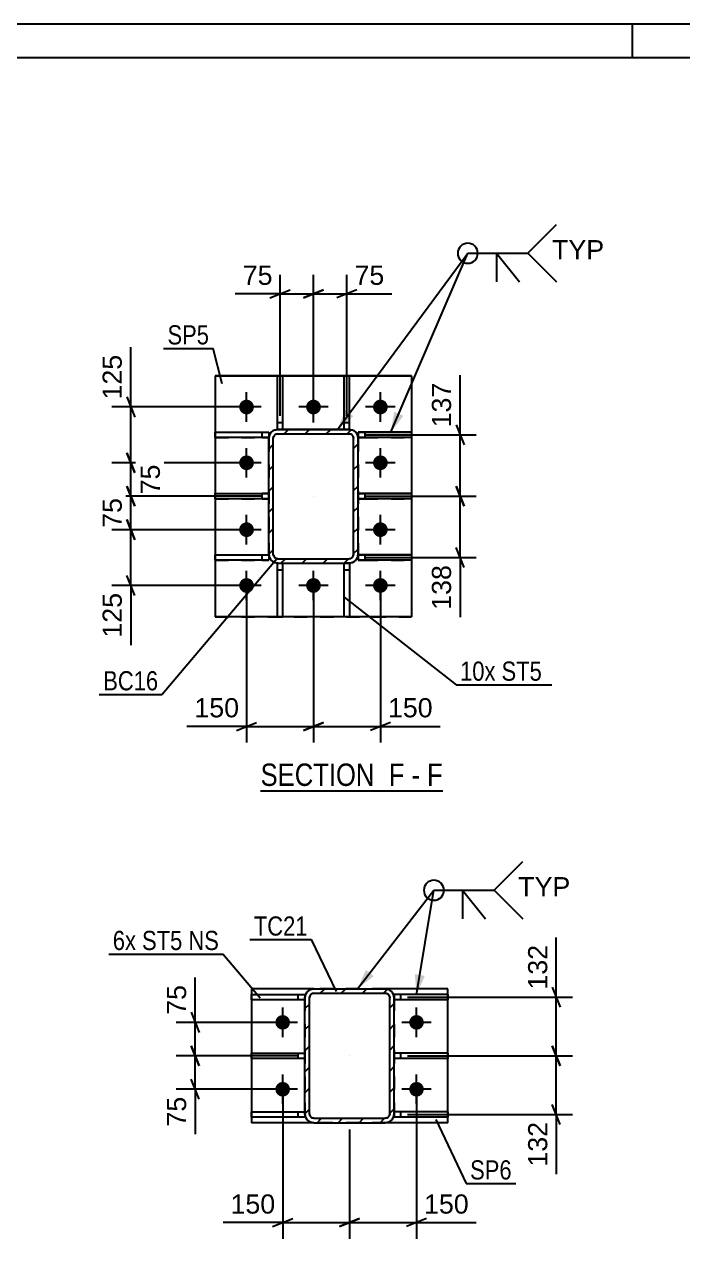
# Model space of a CAD drawing. Header units: millimetres. Extents: x -365 to 476, y -61 to 533.
# Drawn here: x 174.8 to 273.2, y 351.5 to 533 of the extents above; entities that cross this region are included whole.
import ezdxf

# ---------------------------------------------------------------- set-up
doc = ezdxf.new("R2010")
doc.units = ezdxf.units.MM
doc.linetypes.add('DXK_LINE_DOT2', pattern=[3.9198, 1.9599, -1.9599])
doc.linetypes.add('DXK_LINE_DOT3', pattern=[5.9187, 2.979, -0.9799, 0.9799, -0.9799])
doc.styles.add('Arial', font='arial.ttf', dxfattribs={"height": 0.2})
doc.styles.add('Arial Narrow', font='ARIALN.TTF', dxfattribs={"height": 0.2})

# ---------------------------------------------------------------- blocks, each defined once
blk = doc.blocks.new('Unknown-284858020-7668')
at = {"color": 5, "linetype": 'Continuous'}
for p, q in [((475.72, 533.03), (-365.28, 533.03)), ((265.72, 528.03), (265.72, 533.03)), ((470.72, 528.03), (-360.28, 528.03))]:
    blk.add_line(p, q, dxfattribs=at)
blk = doc.blocks.new('Unknown-284858020-17 - 19524')
at = {"color": 6, "linetype": 'Continuous'}
blk.add_line((210.16, 418.45), (237.37, 418.45), dxfattribs=at)
at = {"color": 0, "linetype": 'Continuous'}
for points in [[(228.26, 419.2), (228.26, 422.7), (210.16, 422.7), (210.16, 419.2)], [(231.66, 419.2), (231.66, 422.7), (229.31, 422.7), (229.31, 419.2)], [(233.98, 419.2), (233.98, 422.7), (232.71, 422.7), (232.71, 419.2)], [(237.37, 419.2), (237.37, 422.7), (235.03, 422.7), (235.03, 419.2)]]:
    blk.add_wipeout(points, dxfattribs=at)
at = {"color": 7, "linetype": 'Continuous', "style": 'Arial Narrow'}
for s, p in [('SECTION ', (210.16, 419.2)), ('F', (229.31, 419.2)), ('F', (235.03, 419.2)), ('-', (232.71, 419.2))]:
    blk.add_text(s, height=3.34, dxfattribs=at).set_placement(p)
blk = doc.blocks.new('Part-284858020-19941 - 19899')
at = {"color": 2, "linetype": 'Continuous'}
for p, q in [((208.79, 387.23), (208.79, 388.03)), ((208.79, 388.03), (216.79, 388.03)), ((216.79, 387.23), (208.79, 387.23)), ((216.79, 388.03), (216.79, 387.53))]:
    blk.add_line(p, q, dxfattribs=at)
at = {"color": 7, "linetype": 'DXK_LINE_DOT2'}
for p, q in [((215.79, 387.23), (215.79, 388.03)), ((216.79, 387.53), (216.79, 387.23))]:
    blk.add_line(p, q, dxfattribs=at)
blk = doc.blocks.new('Part-284858020-19944 - 19899')
at = {"color": 2, "linetype": 'Continuous'}
for p, q in [((238.12, 388.03), (230.12, 388.03)), ((230.12, 388.03), (230.12, 387.53)), ((238.12, 387.23), (230.12, 387.23)), ((238.12, 388.03), (238.12, 387.23))]:
    blk.add_line(p, q, dxfattribs=at)
at = {"color": 7, "linetype": 'DXK_LINE_DOT2'}
for p, q in [((230.12, 387.53), (230.12, 387.23)), ((231.12, 387.23), (231.12, 388.03))]:
    blk.add_line(p, q, dxfattribs=at)
blk = doc.blocks.new('Part-284858020-19936 - 19899')
at = {"linetype": 'Continuous'}
h = blk.add_hatch(dxfattribs=at)
h.set_pattern_fill('', scale=0.7, style=0, pattern_type=0)
h.set_pattern_definition([(45, (216.7896, 370.1967), (-1.57154, 1.57154), [])])
h.paths.add_polyline_path([(216.79, 387.53), (216.79, 370.2), (216.89, 369.69), (217.18, 369.25), (217.61, 368.96), (218.12, 368.86), (228.79, 368.86), (229.3, 368.96), (229.73, 369.25), (230.02, 369.69), (230.12, 370.2), (230.12, 387.53), (230.02, 388.04), (229.73, 388.47), (229.3, 388.76), (228.79, 388.86), (218.12, 388.86), (217.61, 388.76), (217.18, 388.47), (216.89, 388.04)])
h.paths.add_polyline_path([(217.65, 388), (217.87, 388.15), (218.12, 388.2), (228.79, 388.2), (229.04, 388.15), (229.26, 388), (229.41, 387.79), (229.46, 387.53), (229.46, 370.2), (229.41, 369.94), (229.26, 369.73), (229.04, 369.58), (228.79, 369.53), (218.12, 369.53), (217.87, 369.58), (217.65, 369.73), (217.51, 369.94), (217.46, 370.2), (217.46, 387.53), (217.51, 387.79)])
at = {"color": 7, "linetype": 'DXK_LINE_DOT2'}
for p, q in [((217.61, 388.76), (218.12, 388.86)), ((218.12, 388.86), (228.79, 388.86)), ((228.79, 388.86), (229.3, 388.76)), ((216.79, 387.53), (216.89, 388.04)), ((216.79, 387.53), (216.79, 370.2)), ((217.51, 387.79), (217.46, 387.53)), ((217.46, 370.2), (217.46, 387.53)), ((218.12, 388.2), (217.87, 388.15)), ((218.12, 388.2), (228.79, 388.2)), ((229.04, 388.15), (228.79, 388.2)), ((229.46, 387.53), (229.41, 387.79)), ((229.46, 370.2), (229.46, 387.53)), ((230.02, 388.04), (230.12, 387.53)), ((230.12, 387.53), (230.12, 370.2)), ((216.89, 369.69), (216.79, 370.2)), ((217.46, 370.2), (217.51, 369.94)), ((218.12, 368.86), (217.61, 368.96)), ((217.87, 369.58), (218.12, 369.53)), ((218.12, 369.53), (228.79, 369.53)), ((218.12, 368.86), (228.79, 368.86)), ((228.79, 369.53), (229.04, 369.58)), ((229.3, 368.96), (228.79, 368.86)), ((229.41, 369.94), (229.46, 370.2)), ((230.12, 370.2), (230.02, 369.69))]:
    blk.add_line(p, q, dxfattribs=at)
at = {"color": 2, "linetype": 'Continuous'}
for p, q in [((218.12, 388.86), (217.61, 388.76)), ((218.12, 388.86), (228.79, 388.86)), ((229.3, 388.76), (228.79, 388.86)), ((216.89, 388.04), (216.79, 387.53)), ((216.79, 370.2), (216.79, 387.53)), ((217.46, 387.53), (217.51, 387.79)), ((217.46, 370.2), (217.46, 387.53)), ((217.87, 388.15), (218.12, 388.2)), ((218.12, 388.2), (228.79, 388.2)), ((228.79, 388.2), (229.04, 388.15)), ((229.41, 387.79), (229.46, 387.53)), ((229.46, 370.2), (229.46, 387.53)), ((230.12, 387.53), (230.02, 388.04)), ((230.12, 370.2), (230.12, 387.53)), ((216.79, 370.2), (216.89, 369.69)), ((217.51, 369.94), (217.46, 370.2)), ((217.61, 368.96), (218.12, 368.86)), ((218.12, 369.53), (217.87, 369.58)), ((218.12, 369.53), (228.79, 369.53)), ((218.12, 368.86), (228.79, 368.86)), ((229.04, 369.58), (228.79, 369.53)), ((228.79, 368.86), (229.3, 368.96)), ((229.46, 370.2), (229.41, 369.94)), ((230.02, 369.69), (230.12, 370.2))]:
    blk.add_line(p, q, dxfattribs=at)
at = {"color": 7, "linetype": 'DXK_LINE_DOT3'}
blk.add_line((223.46, 378.86), (223.46, 378.86), dxfattribs=at)
at = {"color": 7, "linetype": 'DXK_LINE_DOT2'}
for centre, radius, start, end in [((218.12, 387.53), 1.33, 112.5, 157.5), ((228.79, 387.53), 1.33, 22.5, 67.5), ((218.12, 387.53), 0.667, 112.5, 157.5), ((228.79, 387.53), 0.667, 22.5, 67.5), ((218.12, 370.2), 1.33, 202.5, 247.5), ((218.12, 370.2), 0.667, 202.5, 247.5), ((228.79, 370.2), 0.667, 292.5, 337.5), ((228.79, 370.2), 1.33, 292.5, 337.5)]:
    blk.add_arc(centre, radius, start, end, dxfattribs=at)
at = {"color": 2, "linetype": 'Continuous'}
for centre, radius, start, end in [((218.12, 387.53), 1.33, 112.5, 157.5), ((228.79, 387.53), 1.33, 22.5, 67.5), ((218.12, 387.53), 0.667, 112.5, 157.5), ((228.79, 387.53), 0.667, 22.5, 67.5), ((218.12, 370.2), 1.33, 202.5, 247.5), ((218.12, 370.2), 0.667, 202.5, 247.5), ((228.79, 370.2), 0.667, 292.5, 337.5), ((228.79, 370.2), 1.33, 292.5, 337.5)]:
    blk.add_arc(centre, radius, start, end, dxfattribs=at)
blk = doc.blocks.new('Part-284858020-19938 - 19899')
at = {"color": 2, "linetype": 'Continuous'}
for p, q in [((208.79, 388.86), (208.79, 368.86)), ((218.12, 388.86), (208.79, 388.86)), ((238.12, 388.86), (228.79, 388.86)), ((238.12, 368.86), (238.12, 388.86)), ((218.12, 368.86), (208.79, 368.86)), ((238.12, 368.86), (228.79, 368.86))]:
    blk.add_line(p, q, dxfattribs=at)
at = {"color": 7, "linetype": 'DXK_LINE_DOT2'}
for p, q in [((228.79, 388.86), (218.12, 388.86)), ((228.79, 368.86), (218.12, 368.86))]:
    blk.add_line(p, q, dxfattribs=at)
blk = doc.blocks.new('Bolt-284858020-20021 - 19899')
at = {"linetype": 'Continuous'}
for points in [[(212.36, 383.86, -1), (214.56, 383.86, -1)], [(232.36, 383.86, -1), (234.56, 383.86, -1)], [(212.36, 373.86, -1), (214.56, 373.86, -1)], [(232.36, 373.86, -1), (234.56, 373.86, -1)]]:
    blk.add_hatch(color=1, dxfattribs=at).paths.add_polyline_path(points)
at = {"color": 1, "linetype": 'Continuous'}
for p, q in [((213.46, 381.66), (213.46, 386.06)), ((233.46, 381.66), (233.46, 386.06)), ((215.66, 383.86), (211.26, 383.86)), ((235.66, 383.86), (231.26, 383.86)), ((213.46, 371.66), (213.46, 376.06)), ((233.46, 371.66), (233.46, 376.06)), ((215.66, 373.86), (211.26, 373.86)), ((235.66, 373.86), (231.26, 373.86))]:
    blk.add_line(p, q, dxfattribs=at)
blk = doc.blocks.new('Part-284858020-19940 - 19899')
at = {"color": 2, "linetype": 'Continuous'}
for p, q in [((208.79, 378.46), (208.79, 379.26)), ((208.79, 379.26), (216.79, 379.26)), ((216.79, 378.46), (208.79, 378.46))]:
    blk.add_line(p, q, dxfattribs=at)
at = {"color": 7, "linetype": 'DXK_LINE_DOT2'}
for p, q in [((215.79, 378.46), (215.79, 379.26)), ((216.79, 379.26), (216.79, 378.46))]:
    blk.add_line(p, q, dxfattribs=at)
blk = doc.blocks.new('Part-284858020-19942 - 19899')
at = {"color": 2, "linetype": 'Continuous'}
for p, q in [((208.79, 369.7), (208.79, 370.5)), ((208.79, 370.5), (216.79, 370.5)), ((216.79, 369.7), (208.79, 369.7)), ((216.79, 370.2), (216.79, 369.7))]:
    blk.add_line(p, q, dxfattribs=at)
at = {"color": 7, "linetype": 'DXK_LINE_DOT2'}
for p, q in [((215.79, 369.7), (215.79, 370.5)), ((216.79, 370.5), (216.79, 370.2))]:
    blk.add_line(p, q, dxfattribs=at)
blk = doc.blocks.new('Part-284858020-19943 - 19899')
at = {"color": 2, "linetype": 'Continuous'}
for p, q in [((238.12, 379.26), (230.12, 379.26)), ((238.12, 378.46), (230.12, 378.46)), ((238.12, 379.26), (238.12, 378.46))]:
    blk.add_line(p, q, dxfattribs=at)
at = {"color": 7, "linetype": 'DXK_LINE_DOT2'}
for p, q in [((230.12, 379.26), (230.12, 378.46)), ((231.12, 378.46), (231.12, 379.26))]:
    blk.add_line(p, q, dxfattribs=at)
blk = doc.blocks.new('Part-284858020-19945 - 19899')
at = {"color": 2, "linetype": 'Continuous'}
for p, q in [((238.12, 370.5), (230.12, 370.5)), ((238.12, 370.5), (238.12, 369.7)), ((230.12, 370.2), (230.12, 369.7)), ((238.12, 369.7), (230.12, 369.7))]:
    blk.add_line(p, q, dxfattribs=at)
at = {"color": 7, "linetype": 'DXK_LINE_DOT2'}
for p, q in [((230.12, 370.5), (230.12, 370.2)), ((231.12, 369.7), (231.12, 370.5))]:
    blk.add_line(p, q, dxfattribs=at)
blk = doc.blocks.new('Part-284858020-19573 - 19524')
at = {"color": 2, "linetype": 'Continuous'}
for p, q in [((222.66, 472.49), (222.66, 480.49)), ((222.66, 480.49), (223.46, 480.49)), ((223.46, 472.49), (223.46, 480.49)), ((223.46, 472.49), (223.39, 472.49))]:
    blk.add_line(p, q, dxfattribs=at)
at = {"color": 7, "linetype": 'DXK_LINE_DOT2'}
for p, q in [((222.66, 473.49), (223.46, 473.49)), ((223.39, 472.49), (222.66, 472.49)), ((223.46, 472.49), (222.66, 472.49)), ((222.66, 472.49), (222.66, 472.49)), ((223.46, 472.49), (223.46, 472.49))]:
    blk.add_line(p, q, dxfattribs=at)
blk = doc.blocks.new('Part-284858020-19562 - 19524')
at = {"linetype": 'Continuous'}
h = blk.add_hatch(dxfattribs=at)
h.set_pattern_fill('', scale=0.7, style=0, pattern_type=0)
h.set_pattern_definition([(45, (211.3933, 453.8203), (-1.57154, 1.57154), [])])
h.paths.add_polyline_path([(211.39, 471.15), (211.39, 453.82), (211.49, 453.31), (211.78, 452.88), (212.22, 452.59), (212.73, 452.49), (223.39, 452.49), (223.9, 452.59), (224.34, 452.88), (224.63, 453.31), (224.73, 453.82), (224.73, 471.15), (224.63, 471.66), (224.34, 472.1), (223.9, 472.39), (223.39, 472.49), (212.73, 472.49), (212.22, 472.39), (211.78, 472.1), (211.49, 471.66)])
h.paths.add_polyline_path([(212.26, 471.63), (212.47, 471.77), (212.73, 471.82), (223.39, 471.82), (223.65, 471.77), (223.86, 471.63), (224.01, 471.41), (224.06, 471.15), (224.06, 453.82), (224.01, 453.57), (223.86, 453.35), (223.65, 453.2), (223.39, 453.15), (212.73, 453.15), (212.47, 453.2), (212.26, 453.35), (212.11, 453.57), (212.06, 453.82), (212.06, 471.15), (212.11, 471.41)])
at = {"color": 2, "linetype": 'Continuous'}
for p, q in [((212.22, 472.39), (212.71, 472.49)), ((212.73, 472.49), (212.22, 472.39)), ((212.73, 472.49), (223.39, 472.49)), ((222.66, 472.49), (213.46, 472.49)), ((223.9, 472.39), (223.39, 472.49)), ((223.41, 472.49), (223.9, 472.39)), ((211.39, 471.16), (211.49, 471.67)), ((211.49, 471.66), (211.39, 471.15)), ((211.39, 453.82), (211.39, 471.15)), ((212.06, 471.15), (212.11, 471.41)), ((212.06, 453.82), (212.06, 471.15)), ((212.47, 471.77), (212.73, 471.82)), ((212.73, 471.82), (223.39, 471.82)), ((223.39, 471.82), (223.65, 471.77)), ((224.01, 471.41), (224.06, 471.15)), ((224.06, 453.82), (224.06, 471.15)), ((224.63, 471.67), (224.73, 471.16)), ((224.73, 471.15), (224.63, 471.66)), ((224.73, 453.82), (224.73, 471.15)), ((211.39, 453.82), (211.49, 453.31)), ((212.06, 453.82), (212.11, 453.57)), ((212.11, 453.57), (212.06, 453.82)), ((224.01, 453.57), (224.06, 453.82)), ((224.06, 453.82), (224.01, 453.57)), ((224.63, 453.31), (224.73, 453.82)), ((212.22, 452.59), (212.73, 452.49)), ((212.47, 453.21), (212.73, 453.16)), ((212.73, 453.15), (212.47, 453.2)), ((212.73, 453.15), (212.73, 453.16)), ((212.73, 453.16), (223.39, 453.16)), ((212.73, 453.15), (223.39, 453.15)), ((212.73, 452.49), (223.39, 452.49)), ((223.39, 453.16), (223.65, 453.21)), ((223.65, 453.2), (223.39, 453.15)), ((223.39, 453.15), (223.39, 453.16)), ((223.39, 452.49), (223.9, 452.59))]:
    blk.add_line(p, q, dxfattribs=at)
at = {"color": 7, "linetype": 'DXK_LINE_DOT2'}
for p, q in [((212.71, 472.49), (212.73, 472.49)), ((213.46, 472.49), (212.73, 472.49)), ((212.73, 472.49), (212.73, 472.49)), ((223.39, 472.49), (222.66, 472.49)), ((223.39, 472.49), (223.39, 472.49)), ((223.39, 472.49), (223.41, 472.49)), ((211.39, 471.16), (211.39, 453.82)), ((212.11, 471.41), (212.06, 471.16)), ((212.06, 471.15), (212.06, 471.16)), ((212.06, 453.82), (212.06, 471.16)), ((212.73, 471.82), (212.47, 471.77)), ((212.73, 471.82), (212.73, 471.82)), ((212.73, 471.82), (223.39, 471.82)), ((223.39, 471.82), (223.39, 471.82)), ((223.65, 471.77), (223.39, 471.82)), ((224.06, 471.16), (224.01, 471.41)), ((224.06, 471.15), (224.06, 471.16)), ((224.06, 453.82), (224.06, 471.16)), ((224.73, 471.16), (224.73, 453.82)), ((211.49, 453.31), (211.39, 453.82)), ((212.06, 453.82), (212.06, 453.82)), ((224.06, 453.82), (224.06, 453.82)), ((224.73, 453.82), (224.63, 453.31)), ((224.73, 453.82), (224.73, 453.82)), ((212.73, 452.49), (212.22, 452.59)), ((212.73, 452.49), (223.39, 452.49)), ((212.73, 452.49), (212.73, 452.49)), ((223.9, 452.59), (223.39, 452.49)), ((223.39, 452.49), (223.39, 452.49))]:
    blk.add_line(p, q, dxfattribs=at)
at = {"color": 7, "linetype": 'DXK_LINE_DOT3'}
blk.add_line((218.06, 462.5), (218.06, 462.49), dxfattribs=at)
at = {"color": 2, "linetype": 'Continuous'}
for centre, radius, start, end in [((212.73, 471.16), 1.33, 112.5, 157.5), ((212.73, 471.15), 1.33, 112.5, 157.5), ((223.39, 471.16), 1.33, 22.5, 67.5), ((223.39, 471.15), 1.33, 22.5, 67.5), ((212.73, 471.15), 0.667, 112.5, 157.5), ((223.39, 471.15), 0.667, 22.5, 67.5), ((212.73, 453.82), 1.33, 202.5, 247.5), ((212.73, 453.82), 0.667, 202.5, 247.5), ((212.73, 453.82), 0.667, 202.5, 247.5), ((223.39, 453.82), 0.667, 292.5, 337.5), ((223.39, 453.82), 0.667, 292.5, 337.5), ((223.39, 453.82), 1.33, 292.5, 337.5)]:
    blk.add_arc(centre, radius, start, end, dxfattribs=at)
at = {"color": 7, "linetype": 'DXK_LINE_DOT2'}
for centre, radius, start, end in [((212.73, 471.16), 0.667, 112.5, 157.5), ((223.39, 471.16), 0.667, 22.5, 67.5), ((212.73, 453.82), 1.33, 202.5, 247.5), ((223.39, 453.82), 1.33, 292.5, 337.5)]:
    blk.add_arc(centre, radius, start, end, dxfattribs=at)
blk = doc.blocks.new('Part-284858020-19572 - 19524')
at = {"color": 2, "linetype": 'Continuous'}
for p, q in [((212.66, 452.49), (212.66, 452.49)), ((212.66, 452.49), (212.66, 452.49)), ((212.66, 444.49), (212.66, 452.49)), ((212.66, 452.49), (212.72, 452.49)), ((212.66, 452.49), (212.7, 452.49)), ((213.46, 444.49), (213.46, 452.49)), ((212.66, 444.49), (213.46, 444.49))]:
    blk.add_line(p, q, dxfattribs=at)
at = {"color": 7, "linetype": 'DXK_LINE_DOT2'}
for p, q in [((212.7, 452.49), (213.46, 452.49)), ((212.72, 452.49), (213.46, 452.49)), ((213.46, 452.49), (213.46, 452.49)), ((213.46, 452.49), (213.46, 452.49)), ((212.66, 451.49), (213.46, 451.49))]:
    blk.add_line(p, q, dxfattribs=at)
blk = doc.blocks.new('Part-284858020-19564 - 19524')
at = {"color": 2, "linetype": 'Continuous'}
for p, q in [((203.39, 480.49), (203.39, 444.49)), ((212.66, 480.49), (203.39, 480.49)), ((203.39, 480.49), (232.73, 480.49)), ((222.66, 480.49), (213.46, 480.49)), ((232.73, 480.49), (223.46, 480.49)), ((232.73, 480.49), (232.73, 444.49)), ((232.73, 444.49), (203.39, 444.49))]:
    blk.add_line(p, q, dxfattribs=at)
at = {"color": 7, "linetype": 'DXK_LINE_DOT2'}
for p, q in [((203.39, 480.49), (203.39, 480.49)), ((203.39, 480.49), (203.39, 480.49)), ((213.46, 480.49), (212.66, 480.49)), ((223.46, 480.49), (222.66, 480.49)), ((232.73, 480.49), (232.73, 480.49)), ((232.73, 480.49), (232.73, 480.49)), ((203.39, 444.49), (203.39, 444.49)), ((203.39, 444.49), (232.73, 444.49)), ((232.73, 444.49), (232.73, 444.49))]:
    blk.add_line(p, q, dxfattribs=at)
blk = doc.blocks.new('Part-284858020-19571 - 19524')
at = {"color": 2, "linetype": 'Continuous'}
for p, q in [((222.66, 444.49), (222.66, 452.49)), ((223.46, 452.49), (223.4, 452.49)), ((223.46, 452.49), (223.42, 452.49)), ((223.46, 452.49), (223.46, 452.49)), ((223.46, 452.49), (223.46, 452.49)), ((223.46, 452.49), (223.46, 444.49)), ((223.46, 444.49), (222.66, 444.49))]:
    blk.add_line(p, q, dxfattribs=at)
at = {"color": 7, "linetype": 'DXK_LINE_DOT2'}
for p, q in [((222.66, 452.49), (222.66, 452.49)), ((222.66, 452.49), (222.66, 452.49)), ((223.4, 452.49), (222.66, 452.49)), ((223.42, 452.49), (222.66, 452.49)), ((222.66, 451.49), (223.46, 451.49))]:
    blk.add_line(p, q, dxfattribs=at)
blk = doc.blocks.new('Part-284858020-19574 - 19524')
at = {"color": 2, "linetype": 'Continuous'}
for p, q in [((212.66, 472.49), (212.66, 480.49)), ((212.66, 480.49), (213.46, 480.49)), ((213.46, 472.49), (213.46, 480.49)), ((212.73, 472.49), (212.66, 472.49))]:
    blk.add_line(p, q, dxfattribs=at)
at = {"color": 7, "linetype": 'DXK_LINE_DOT2'}
for p, q in [((212.66, 473.49), (213.46, 473.49)), ((213.46, 472.49), (212.66, 472.49)), ((212.66, 472.49), (212.66, 472.49)), ((213.46, 472.49), (212.73, 472.49)), ((213.46, 472.49), (213.46, 472.49))]:
    blk.add_line(p, q, dxfattribs=at)
blk = doc.blocks.new('Part-284858020-19575 - 19524')
at = {"color": 2, "linetype": 'Continuous'}
for p, q in [((203.39, 462.09), (203.39, 462.89)), ((203.39, 462.89), (211.39, 462.89)), ((203.39, 462.89), (210.39, 462.89)), ((211.39, 462.89), (210.39, 462.89)), ((211.39, 462.09), (203.39, 462.09))]:
    blk.add_line(p, q, dxfattribs=at)
at = {"color": 7, "linetype": 'DXK_LINE_DOT2'}
for p, q in [((210.39, 462.09), (210.39, 462.89)), ((211.39, 462.09), (211.39, 462.89)), ((203.39, 462.09), (210.39, 462.09)), ((210.39, 462.09), (211.39, 462.09)), ((211.39, 462.09), (211.39, 462.09))]:
    blk.add_line(p, q, dxfattribs=at)
blk = doc.blocks.new('Part-284858020-19576 - 19524')
at = {"color": 2, "linetype": 'Continuous'}
for p, q in [((203.39, 471.26), (203.39, 472.06)), ((203.39, 472.06), (211.39, 472.05)), ((203.39, 472.06), (210.39, 472.06)), ((210.39, 472.06), (211.39, 472.06)), ((211.39, 472.05), (211.39, 472.06)), ((211.39, 472.06), (211.39, 471.25)), ((211.39, 471.25), (203.39, 471.26))]:
    blk.add_line(p, q, dxfattribs=at)
at = {"color": 7, "linetype": 'DXK_LINE_DOT2'}
for p, q in [((210.39, 471.26), (210.39, 472.06)), ((203.39, 471.26), (210.39, 471.26)), ((210.39, 471.26), (211.39, 471.26)), ((211.39, 471.26), (211.39, 471.25))]:
    blk.add_line(p, q, dxfattribs=at)
blk = doc.blocks.new('Part-284858020-19577 - 19524')
at = {"color": 2, "linetype": 'Continuous'}
for p, q in [((203.39, 452.93), (203.39, 453.73)), ((203.39, 453.73), (211.39, 453.72)), ((203.39, 453.73), (210.39, 453.73)), ((211.39, 452.92), (203.39, 452.93)), ((210.39, 453.73), (211.39, 453.72)), ((211.39, 453.72), (211.39, 453.72)), ((211.39, 453.72), (211.39, 452.92))]:
    blk.add_line(p, q, dxfattribs=at)
at = {"color": 7, "linetype": 'DXK_LINE_DOT2'}
for p, q in [((203.39, 452.93), (210.39, 452.93)), ((210.39, 452.93), (210.39, 453.73)), ((210.39, 452.93), (211.39, 452.92)), ((211.39, 452.92), (211.39, 452.92))]:
    blk.add_line(p, q, dxfattribs=at)
blk = doc.blocks.new('Part-284858020-19578 - 19524')
at = {"color": 2, "linetype": 'Continuous'}
for p, q in [((225.73, 462.89), (224.73, 462.89)), ((224.73, 462.89), (232.73, 462.89)), ((232.73, 462.89), (225.73, 462.89)), ((232.73, 462.89), (232.73, 462.09)), ((232.73, 462.09), (224.73, 462.09))]:
    blk.add_line(p, q, dxfattribs=at)
at = {"color": 7, "linetype": 'DXK_LINE_DOT2'}
for p, q in [((224.73, 462.89), (224.73, 462.89)), ((224.73, 462.89), (224.73, 462.09)), ((225.73, 462.89), (225.73, 462.09)), ((224.73, 462.09), (225.73, 462.09)), ((225.73, 462.09), (232.73, 462.09))]:
    blk.add_line(p, q, dxfattribs=at)
blk = doc.blocks.new('Part-284858020-19579 - 19524')
at = {"color": 2, "linetype": 'Continuous'}
for p, q in [((225.73, 472.06), (224.73, 472.06)), ((224.73, 472.06), (224.73, 472.05)), ((224.73, 472.05), (232.73, 472.06)), ((224.73, 472.06), (224.73, 472.05)), ((224.73, 472.05), (224.73, 471.25)), ((232.73, 472.06), (225.73, 472.06)), ((232.73, 472.06), (232.73, 471.26)), ((232.73, 471.26), (224.73, 471.25))]:
    blk.add_line(p, q, dxfattribs=at)
at = {"color": 7, "linetype": 'DXK_LINE_DOT2'}
for p, q in [((225.73, 472.06), (225.73, 471.26)), ((224.73, 471.26), (225.73, 471.26)), ((225.73, 471.26), (232.73, 471.26))]:
    blk.add_line(p, q, dxfattribs=at)
blk = doc.blocks.new('Part-284858020-19580 - 19524')
at = {"color": 2, "linetype": 'Continuous'}
for p, q in [((225.73, 453.73), (224.73, 453.72)), ((224.73, 453.72), (232.73, 453.73)), ((224.73, 453.72), (224.73, 453.72)), ((224.73, 453.72), (224.73, 453.72)), ((224.73, 453.72), (224.73, 452.92)), ((232.73, 452.93), (224.73, 452.92)), ((232.73, 453.73), (225.73, 453.73)), ((232.73, 453.73), (232.73, 452.93))]:
    blk.add_line(p, q, dxfattribs=at)
at = {"color": 7, "linetype": 'DXK_LINE_DOT2'}
for p, q in [((224.73, 452.92), (225.73, 452.93)), ((225.73, 453.73), (225.73, 452.93)), ((225.73, 452.93), (232.73, 452.93))]:
    blk.add_line(p, q, dxfattribs=at)
blk = doc.blocks.new('Bolt-284858020-19647 - 19524')
at = {"linetype": 'Continuous'}
for points in [[(208.06, 476.92), (208.29, 476.9), (208.51, 476.83), (208.71, 476.71), (208.88, 476.56), (209.01, 476.37), (209.11, 476.16), (209.15, 475.94), (209.15, 475.71), (209.11, 475.49), (209.01, 475.27), (208.88, 475.09), (208.71, 474.94), (208.51, 474.82), (208.29, 474.75), (208.06, 474.72), (207.83, 474.75), (207.61, 474.82), (207.41, 474.94), (207.24, 475.09), (207.11, 475.27), (207.01, 475.49), (206.97, 475.71), (206.97, 475.94), (207.01, 476.16), (207.11, 476.37), (207.24, 476.56), (207.41, 476.71), (207.61, 476.83), (207.83, 476.9)], [(218.06, 476.92), (218.29, 476.9), (218.51, 476.83), (218.71, 476.71), (218.88, 476.56), (219.01, 476.37), (219.11, 476.16), (219.15, 475.94), (219.15, 475.71), (219.11, 475.49), (219.01, 475.27), (218.88, 475.09), (218.71, 474.94), (218.51, 474.82), (218.29, 474.75), (218.06, 474.72), (217.83, 474.75), (217.61, 474.82), (217.41, 474.94), (217.24, 475.09), (217.11, 475.27), (217.01, 475.49), (216.97, 475.71), (216.97, 475.94), (217.01, 476.16), (217.11, 476.37), (217.24, 476.56), (217.41, 476.71), (217.61, 476.83), (217.83, 476.9)], [(228.06, 476.92), (228.29, 476.9), (228.51, 476.83), (228.71, 476.71), (228.88, 476.56), (229.01, 476.37), (229.11, 476.16), (229.15, 475.94), (229.15, 475.71), (229.11, 475.49), (229.01, 475.27), (228.88, 475.09), (228.71, 474.94), (228.51, 474.82), (228.29, 474.75), (228.06, 474.72), (227.83, 474.75), (227.61, 474.82), (227.41, 474.94), (227.24, 475.09), (227.11, 475.27), (227.01, 475.49), (226.97, 475.71), (226.97, 475.94), (227.01, 476.16), (227.11, 476.37), (227.24, 476.56), (227.41, 476.71), (227.61, 476.83), (227.83, 476.9)], [(208.06, 468.59), (208.29, 468.57), (208.51, 468.5), (208.71, 468.38), (208.88, 468.23), (209.01, 468.04), (209.11, 467.83), (209.15, 467.61), (209.15, 467.38), (209.11, 467.15), (209.01, 466.94), (208.88, 466.76), (208.71, 466.6), (208.51, 466.49), (208.29, 466.42), (208.06, 466.39), (207.83, 466.42), (207.61, 466.49), (207.41, 466.6), (207.24, 466.76), (207.11, 466.94), (207.01, 467.15), (206.97, 467.38), (206.97, 467.61), (207.01, 467.83), (207.11, 468.04), (207.24, 468.23), (207.41, 468.38), (207.61, 468.5), (207.83, 468.57)], [(228.06, 468.59), (228.29, 468.57), (228.51, 468.5), (228.71, 468.38), (228.88, 468.23), (229.01, 468.04), (229.11, 467.83), (229.15, 467.61), (229.15, 467.38), (229.11, 467.15), (229.01, 466.94), (228.88, 466.76), (228.71, 466.6), (228.51, 466.49), (228.29, 466.42), (228.06, 466.39), (227.83, 466.42), (227.61, 466.49), (227.41, 466.6), (227.24, 466.76), (227.11, 466.94), (227.01, 467.15), (226.97, 467.38), (226.97, 467.61), (227.01, 467.83), (227.11, 468.04), (227.24, 468.23), (227.41, 468.38), (227.61, 468.5), (227.83, 468.57)], [(208.06, 458.59), (208.29, 458.57), (208.51, 458.5), (208.71, 458.38), (208.88, 458.23), (209.01, 458.04), (209.11, 457.83), (209.15, 457.61), (209.15, 457.38), (209.11, 457.15), (209.01, 456.94), (208.88, 456.76), (208.71, 456.6), (208.51, 456.49), (208.29, 456.42), (208.06, 456.39), (207.83, 456.42), (207.61, 456.49), (207.41, 456.6), (207.24, 456.76), (207.11, 456.94), (207.01, 457.15), (206.97, 457.38), (206.97, 457.61), (207.01, 457.83), (207.11, 458.04), (207.24, 458.23), (207.41, 458.38), (207.61, 458.5), (207.83, 458.57)], [(228.06, 458.59), (228.29, 458.57), (228.51, 458.5), (228.71, 458.38), (228.88, 458.23), (229.01, 458.04), (229.11, 457.83), (229.15, 457.61), (229.15, 457.38), (229.11, 457.15), (229.01, 456.94), (228.88, 456.76), (228.71, 456.6), (228.51, 456.49), (228.29, 456.42), (228.06, 456.39), (227.83, 456.42), (227.61, 456.49), (227.41, 456.6), (227.24, 456.76), (227.11, 456.94), (227.01, 457.15), (226.97, 457.38), (226.97, 457.61), (227.01, 457.83), (227.11, 458.04), (227.24, 458.23), (227.41, 458.38), (227.61, 458.5), (227.83, 458.57)], [(208.06, 450.26), (208.29, 450.23), (208.51, 450.16), (208.71, 450.05), (208.88, 449.89), (209.01, 449.71), (209.11, 449.5), (209.15, 449.27), (209.15, 449.04), (209.11, 448.82), (209.01, 448.61), (208.88, 448.42), (208.71, 448.27), (208.51, 448.15), (208.29, 448.08), (208.06, 448.06), (207.83, 448.08), (207.61, 448.15), (207.41, 448.27), (207.24, 448.42), (207.11, 448.61), (207.01, 448.82), (206.97, 449.04), (206.97, 449.27), (207.01, 449.5), (207.11, 449.71), (207.24, 449.89), (207.41, 450.05), (207.61, 450.16), (207.83, 450.23)], [(218.06, 450.26), (218.29, 450.23), (218.51, 450.16), (218.71, 450.05), (218.88, 449.89), (219.01, 449.71), (219.11, 449.5), (219.15, 449.27), (219.15, 449.04), (219.11, 448.82), (219.01, 448.61), (218.88, 448.42), (218.71, 448.27), (218.51, 448.15), (218.29, 448.08), (218.06, 448.06), (217.83, 448.08), (217.61, 448.15), (217.41, 448.27), (217.24, 448.42), (217.11, 448.61), (217.01, 448.82), (216.97, 449.04), (216.97, 449.27), (217.01, 449.5), (217.11, 449.71), (217.24, 449.89), (217.41, 450.05), (217.61, 450.16), (217.83, 450.23)], [(228.06, 450.26), (228.29, 450.23), (228.51, 450.16), (228.71, 450.05), (228.88, 449.89), (229.01, 449.71), (229.11, 449.5), (229.15, 449.27), (229.15, 449.04), (229.11, 448.82), (229.01, 448.61), (228.88, 448.42), (228.71, 448.27), (228.51, 448.15), (228.29, 448.08), (228.06, 448.06), (227.83, 448.08), (227.61, 448.15), (227.41, 448.27), (227.24, 448.42), (227.11, 448.61), (227.01, 448.82), (226.97, 449.04), (226.97, 449.27), (227.01, 449.5), (227.11, 449.71), (227.24, 449.89), (227.41, 450.05), (227.61, 450.16), (227.83, 450.23)]]:
    blk.add_hatch(color=1, dxfattribs=at).paths.add_polyline_path(points)
at = {"color": 1, "linetype": 'Continuous'}
for p, q in [((208.06, 473.63), (208.06, 478.03)), ((218.06, 473.63), (218.06, 478.03)), ((228.06, 473.63), (228.06, 478.03)), ((210.26, 475.83), (205.86, 475.83)), ((220.26, 475.83), (215.86, 475.83)), ((230.26, 475.83), (225.86, 475.83)), ((208.06, 465.29), (208.06, 469.69)), ((228.06, 465.29), (228.06, 469.69)), ((210.26, 467.49), (205.86, 467.49)), ((230.26, 467.49), (225.86, 467.49)), ((208.06, 455.29), (208.06, 459.69)), ((228.06, 455.29), (228.06, 459.69)), ((210.26, 457.49), (205.86, 457.49)), ((230.26, 457.49), (225.86, 457.49)), ((208.06, 446.96), (208.06, 451.36)), ((218.06, 446.96), (218.06, 451.36)), ((228.06, 446.96), (228.06, 451.36)), ((210.26, 449.16), (205.86, 449.16)), ((220.26, 449.16), (215.86, 449.16)), ((230.26, 449.16), (225.86, 449.16))]:
    blk.add_line(p, q, dxfattribs=at)
blk = doc.blocks.new('StraightDimension-284858020-20110 - 19899')
at = {"color": 7, "linetype": 'Continuous'}
for p, q in [((213.46, 372.86), (213.46, 351.53)), ((223.46, 367.86), (223.46, 351.53)), ((211.96, 353.33), (214.96, 354.53)), ((213.46, 353.93), (223.46, 353.93)), ((224.96, 354.53), (221.96, 353.33))]:
    blk.add_line(p, q, dxfattribs=at)
at = {"color": 0}
blk.add_wipeout([(212.93, 354.68), (212.93, 358.88), (205.06, 358.88), (205.06, 354.68)], dxfattribs=at)
at = {"color": 7, "linetype": 'Continuous'}
blk.add_line((213.46, 353.93), (204.54, 353.93), dxfattribs=at)
blk.add_line((213.46, 353.93), (204.54, 353.93), dxfattribs=at)
at = {"color": 3, "style": 'Arial'}
blk.add_text('150', height=2.865, dxfattribs=at).set_placement((205.66, 355.28))
blk = doc.blocks.new('StraightDimension-284858020-20050 - 19899')
at = {"color": 7, "linetype": 'Continuous'}
for p, q in [((199.78, 385.36), (200.98, 382.36)), ((212.46, 383.86), (197.53, 383.86)), ((200.38, 378.86), (200.38, 383.86)), ((200.98, 377.36), (199.78, 380.36)), ((215.79, 378.86), (197.53, 378.86))]:
    blk.add_line(p, q, dxfattribs=at)
at = {"color": 0}
blk.add_wipeout([(199.63, 390.04), (195.43, 390.04), (195.43, 384.39), (199.63, 384.39)], dxfattribs=at)
at = {"color": 7, "linetype": 'Continuous'}
blk.add_line((200.38, 383.86), (200.38, 390.56), dxfattribs=at)
blk.add_line((200.38, 383.86), (200.38, 390.56), dxfattribs=at)
at = {"color": 3, "style": 'Arial'}
blk.add_text('75', height=2.865, rotation=90.0002, dxfattribs=at).set_placement((199.03, 384.99))
blk = doc.blocks.new('StraightDimension-284858020-20051 - 19899')
at = {"color": 7, "linetype": 'Continuous'}
for p, q in [((199.78, 380.36), (200.98, 377.36)), ((215.79, 378.86), (197.53, 378.86)), ((200.38, 373.86), (200.38, 378.86)), ((200.98, 372.36), (199.78, 375.36)), ((212.46, 373.86), (197.53, 373.86))]:
    blk.add_line(p, q, dxfattribs=at)
at = {"color": 0}
blk.add_wipeout([(199.63, 373.34), (195.43, 373.34), (195.43, 367.69), (199.63, 367.69)], dxfattribs=at)
at = {"color": 7, "linetype": 'Continuous'}
blk.add_line((200.38, 373.86), (200.38, 367.17), dxfattribs=at)
blk.add_line((200.38, 373.86), (200.38, 367.17), dxfattribs=at)
at = {"color": 3, "style": 'Arial'}
blk.add_text('75', height=2.865, rotation=90.0002, dxfattribs=at).set_placement((199.03, 368.29))
blk = doc.blocks.new('StraightDimension-284858020-20109 - 19899')
at = {"color": 7, "linetype": 'Continuous'}
for p, q in [((233.46, 372.86), (233.46, 351.53)), ((223.46, 367.86), (223.46, 351.53)), ((221.96, 353.33), (224.96, 354.53)), ((223.46, 353.93), (233.46, 353.93)), ((234.96, 354.53), (231.96, 353.33))]:
    blk.add_line(p, q, dxfattribs=at)
at = {"color": 0}
blk.add_wipeout([(241.85, 354.68), (241.85, 358.88), (233.98, 358.88), (233.98, 354.68)], dxfattribs=at)
at = {"color": 7, "linetype": 'Continuous'}
blk.add_line((233.46, 353.93), (242.38, 353.93), dxfattribs=at)
blk.add_line((233.46, 353.93), (242.38, 353.93), dxfattribs=at)
at = {"color": 3, "style": 'Arial'}
blk.add_text('150', height=2.865, dxfattribs=at).set_placement((234.58, 355.28))
blk = doc.blocks.new('StraightDimension-284858020-22665 - 19899')
at = {"color": 7, "linetype": 'Continuous'}
for p, q in [((253.75, 389.13), (254.95, 386.13)), ((232.12, 387.63), (256.75, 387.63)), ((254.35, 378.86), (254.35, 387.63)), ((254.95, 377.36), (253.75, 380.36)), ((232.12, 378.86), (256.75, 378.86))]:
    blk.add_line(p, q, dxfattribs=at)
at = {"color": 0}
blk.add_wipeout([(253.6, 396.03), (249.4, 396.03), (249.4, 388.16), (253.6, 388.16)], dxfattribs=at)
at = {"color": 7, "linetype": 'Continuous'}
blk.add_line((254.35, 387.63), (254.35, 396.55), dxfattribs=at)
blk.add_line((254.35, 387.63), (254.35, 396.55), dxfattribs=at)
at = {"color": 3, "style": 'Arial'}
blk.add_text('132', height=2.865, rotation=90.0002, dxfattribs=at).set_placement((253, 388.76))
blk = doc.blocks.new('StraightDimension-284858020-22666 - 19899')
at = {"color": 7, "linetype": 'Continuous'}
for p, q in [((253.75, 380.36), (254.95, 377.36)), ((232.12, 378.86), (256.75, 378.86)), ((254.35, 370.1), (254.35, 378.86)), ((254.95, 368.6), (253.75, 371.6)), ((232.12, 370.1), (256.75, 370.1))]:
    blk.add_line(p, q, dxfattribs=at)
at = {"color": 0}
blk.add_wipeout([(253.6, 369.57), (249.4, 369.57), (249.4, 361.7), (253.6, 361.7)], dxfattribs=at)
at = {"color": 7, "linetype": 'Continuous'}
blk.add_line((254.35, 370.1), (254.35, 361.18), dxfattribs=at)
blk.add_line((254.35, 370.1), (254.35, 361.18), dxfattribs=at)
at = {"color": 3, "style": 'Arial'}
blk.add_text('132', height=2.865, rotation=90.0002, dxfattribs=at).set_placement((253, 362.3))
blk = doc.blocks.new('StraightDimension-284858020-19825 - 19524')
at = {"color": 7, "linetype": 'Continuous'}
for p, q in [((239.37, 463.99), (240.57, 460.99)), ((225.73, 462.49), (242.37, 462.49)), ((239.97, 453.32), (239.97, 462.49)), ((240.57, 451.82), (239.37, 454.82)), ((225.73, 453.32), (242.37, 453.32))]:
    blk.add_line(p, q, dxfattribs=at)
at = {"color": 0}
blk.add_wipeout([(239.22, 452.8), (235.02, 452.8), (235.02, 444.92), (239.22, 444.92)], dxfattribs=at)
at = {"color": 7, "linetype": 'Continuous'}
blk.add_line((239.97, 453.32), (239.97, 444.4), dxfattribs=at)
blk.add_line((239.97, 453.32), (239.97, 444.4), dxfattribs=at)
at = {"color": 3, "style": 'Arial'}
blk.add_text('138', height=2.865, rotation=90.0002, dxfattribs=at).set_placement((238.62, 445.52))
blk = doc.blocks.new('StraightDimension-284858020-19835 - 19524')
at = {"color": 7, "linetype": 'Continuous'}
for p, q in [((213.06, 474.49), (213.06, 495.58)), ((218.06, 473.49), (218.06, 495.58)), ((211.56, 492.13), (214.56, 493.33)), ((213.06, 492.73), (218.06, 492.73)), ((219.56, 493.33), (216.56, 492.13))]:
    blk.add_line(p, q, dxfattribs=at)
at = {"color": 0}
blk.add_wipeout([(212.54, 493.48), (212.54, 497.68), (206.89, 497.68), (206.89, 493.48)], dxfattribs=at)
at = {"color": 7, "linetype": 'Continuous'}
blk.add_line((213.06, 492.73), (206.36, 492.73), dxfattribs=at)
blk.add_line((213.06, 492.73), (206.36, 492.73), dxfattribs=at)
at = {"color": 3, "style": 'Arial'}
blk.add_text('75', height=2.865, dxfattribs=at).set_placement((207.49, 494.08))
blk = doc.blocks.new('StraightDimension-284858020-19824 - 19524')
at = {"color": 7, "linetype": 'Continuous'}
for p, q in [((239.37, 473.16), (240.57, 470.16)), ((225.73, 471.66), (242.37, 471.66)), ((239.97, 462.49), (239.97, 471.66)), ((240.57, 460.99), (239.37, 463.99)), ((225.73, 462.49), (242.37, 462.49))]:
    blk.add_line(p, q, dxfattribs=at)
at = {"color": 0}
blk.add_wipeout([(239.22, 480.05), (235.02, 480.05), (235.02, 472.18), (239.22, 472.18)], dxfattribs=at)
at = {"color": 7, "linetype": 'Continuous'}
blk.add_line((239.97, 471.66), (239.97, 480.58), dxfattribs=at)
blk.add_line((239.97, 471.66), (239.97, 480.58), dxfattribs=at)
at = {"color": 3, "style": 'Arial'}
blk.add_text('137', height=2.865, rotation=90.0002, dxfattribs=at).set_placement((238.62, 472.78))
blk = doc.blocks.new('StraightDimension-284858020-19834 - 19524')
at = {"color": 7, "linetype": 'Continuous'}
for p, q in [((218.06, 473.49), (218.06, 495.58)), ((223.06, 474.49), (223.06, 495.58)), ((216.56, 492.13), (219.56, 493.33)), ((218.06, 492.73), (223.06, 492.73)), ((224.56, 493.33), (221.56, 492.13))]:
    blk.add_line(p, q, dxfattribs=at)
at = {"color": 0}
blk.add_wipeout([(229.23, 493.48), (229.23, 497.68), (223.59, 497.68), (223.59, 493.48)], dxfattribs=at)
at = {"color": 7, "linetype": 'Continuous'}
blk.add_line((223.06, 492.73), (229.76, 492.73), dxfattribs=at)
blk.add_line((223.06, 492.73), (229.76, 492.73), dxfattribs=at)
at = {"color": 3, "style": 'Arial'}
blk.add_text('75', height=2.865, dxfattribs=at).set_placement((224.19, 494.08))
blk = doc.blocks.new('StraightDimension-284858020-19843 - 19524')
at = {"color": 7, "linetype": 'Continuous'}
for p, q in [((207.06, 475.83), (187.91, 475.83)), ((190.16, 477.33), (191.36, 474.33)), ((190.76, 467.49), (190.76, 475.83)), ((191.36, 465.99), (190.16, 468.99)), ((207.06, 467.49), (187.91, 467.49))]:
    blk.add_line(p, q, dxfattribs=at)
at = {"color": 0}
blk.add_wipeout([(190.01, 484.22), (185.81, 484.22), (185.81, 476.35), (190.01, 476.35)], dxfattribs=at)
at = {"color": 7, "linetype": 'Continuous'}
blk.add_line((190.76, 475.83), (190.76, 484.75), dxfattribs=at)
blk.add_line((190.76, 475.83), (190.76, 484.75), dxfattribs=at)
at = {"color": 3, "style": 'Arial'}
blk.add_text('125', height=2.865, rotation=90.0002, dxfattribs=at).set_placement((189.41, 476.95))
blk = doc.blocks.new('StraightDimension-284858020-19844 - 19524')
at = {"color": 7, "linetype": 'Continuous'}
for p, q in [((190.16, 468.99), (191.36, 465.99)), ((207.06, 467.49), (188.36, 467.49)), ((190.76, 462.49), (190.76, 467.49)), ((191.36, 460.99), (190.16, 463.99)), ((210.39, 462.49), (188.36, 462.49))]:
    blk.add_line(p, q, dxfattribs=at)
at = {"color": 0}
blk.add_wipeout([(195.71, 467.81), (191.51, 467.81), (191.51, 462.17), (195.71, 462.17)], dxfattribs=at)
at = {"color": 3, "style": 'Arial'}
blk.add_text('75', height=2.865, rotation=90.0002, dxfattribs=at).set_placement((195.11, 462.77))
blk = doc.blocks.new('StraightDimension-284858020-19845 - 19524')
at = {"color": 7, "linetype": 'Continuous'}
for p, q in [((190.16, 463.99), (191.36, 460.99)), ((210.39, 462.49), (187.91, 462.49)), ((190.76, 457.49), (190.76, 462.49)), ((207.06, 457.49), (187.91, 457.49)), ((191.36, 455.99), (190.16, 458.99))]:
    blk.add_line(p, q, dxfattribs=at)
at = {"color": 0}
blk.add_wipeout([(190.01, 462.81), (185.81, 462.81), (185.81, 457.17), (190.01, 457.17)], dxfattribs=at)
at = {"color": 3, "style": 'Arial'}
blk.add_text('75', height=2.865, rotation=90.0002, dxfattribs=at).set_placement((189.41, 457.77))
blk = doc.blocks.new('StraightDimension-284858020-19846 - 19524')
at = {"color": 7, "linetype": 'Continuous'}
for p, q in [((207.06, 457.49), (187.91, 457.49)), ((190.16, 458.99), (191.36, 455.99)), ((190.76, 449.16), (190.76, 457.49)), ((191.36, 447.66), (190.16, 450.66)), ((207.06, 449.16), (187.91, 449.16))]:
    blk.add_line(p, q, dxfattribs=at)
at = {"color": 0}
blk.add_wipeout([(190.01, 448.63), (185.81, 448.63), (185.81, 440.76), (190.01, 440.76)], dxfattribs=at)
at = {"color": 7, "linetype": 'Continuous'}
blk.add_line((190.76, 449.16), (190.76, 440.24), dxfattribs=at)
blk.add_line((190.76, 449.16), (190.76, 440.24), dxfattribs=at)
at = {"color": 3, "style": 'Arial'}
blk.add_text('125', height=2.865, rotation=90.0002, dxfattribs=at).set_placement((189.41, 441.36))
blk = doc.blocks.new('StraightDimension-284858020-19866 - 19524')
at = {"color": 7, "linetype": 'Continuous'}
for p, q in [((218.06, 448.16), (218.06, 425.7)), ((228.06, 448.16), (228.06, 425.7)), ((216.56, 427.5), (219.56, 428.7)), ((229.56, 428.7), (226.56, 427.5)), ((218.06, 428.1), (228.06, 428.1))]:
    blk.add_line(p, q, dxfattribs=at)
at = {"color": 0}
blk.add_wipeout([(236.46, 428.85), (236.46, 433.05), (228.59, 433.05), (228.59, 428.85)], dxfattribs=at)
at = {"color": 7, "linetype": 'Continuous'}
blk.add_line((228.06, 428.1), (236.98, 428.1), dxfattribs=at)
blk.add_line((228.06, 428.1), (236.98, 428.1), dxfattribs=at)
at = {"color": 3, "style": 'Arial'}
blk.add_text('150', height=2.865, dxfattribs=at).set_placement((229.19, 429.45))
blk = doc.blocks.new('StraightDimension-284858020-19867 - 19524')
at = {"color": 7, "linetype": 'Continuous'}
for p, q in [((208.06, 448.16), (208.06, 425.7)), ((218.06, 448.16), (218.06, 425.7)), ((206.56, 427.5), (209.56, 428.7)), ((219.56, 428.7), (216.56, 427.5)), ((208.06, 428.1), (218.06, 428.1))]:
    blk.add_line(p, q, dxfattribs=at)
at = {"color": 0}
blk.add_wipeout([(207.54, 428.85), (207.54, 433.05), (199.66, 433.05), (199.66, 428.85)], dxfattribs=at)
at = {"color": 7, "linetype": 'Continuous'}
blk.add_line((208.06, 428.1), (199.14, 428.1), dxfattribs=at)
blk.add_line((208.06, 428.1), (199.14, 428.1), dxfattribs=at)
at = {"color": 3, "style": 'Arial'}
blk.add_text('150', height=2.865, dxfattribs=at).set_placement((200.26, 429.45))
blk = doc.blocks.new('MarkSet-284858020-20299 - 19899')
at = {"color": 0}
blk.add_wipeout([(191.54, 394.67), (191.54, 397.67), (188.07, 397.67), (188.07, 394.67)], dxfattribs=at)
blk.add_wipeout([(191.54, 394.67), (191.54, 397.67), (188.07, 397.67), (188.07, 394.67)], dxfattribs=at)
at = {"color": 3, "style": 'Arial Narrow'}
blk.add_text('6x', height=2.863, dxfattribs=at).set_placement((188.07, 394.67))
at = {"color": 0}
blk.add_wipeout([(198.47, 394.67), (198.47, 397.67), (192.44, 397.67), (192.44, 394.67)], dxfattribs=at)
blk.add_wipeout([(198.47, 394.67), (198.47, 397.67), (192.44, 397.67), (192.44, 394.67)], dxfattribs=at)
at = {"color": 3, "style": 'Arial Narrow'}
blk.add_text('ST5', height=2.863, dxfattribs=at).set_placement((192.44, 394.67))
at = {"color": 0}
blk.add_wipeout([(203.93, 394.67), (203.93, 397.67), (199.37, 397.67), (199.37, 394.67)], dxfattribs=at)
blk.add_wipeout([(203.93, 394.67), (203.93, 397.67), (199.37, 397.67), (199.37, 394.67)], dxfattribs=at)
at = {"color": 30, "linetype": 'Continuous'}
for p in [(187.47, 394.07), (210.1, 387.49)]:
    blk.add_line(p, (204.53, 394.07), dxfattribs=at)
at = {"color": 3, "style": 'Arial Narrow'}
blk.add_text('NS', height=2.863, dxfattribs=at).set_placement((199.37, 394.67))
blk = doc.blocks.new('Mark-284858020-20336 - 19899')
at = {"color": 0}
blk.add_wipeout([(217.19, 396.83), (217.19, 399.83), (209.15, 399.83), (209.15, 396.83)], dxfattribs=at)
blk.add_wipeout([(217.19, 396.83), (217.19, 399.83), (209.15, 399.83), (209.15, 396.83)], dxfattribs=at)
at = {"color": 30, "linetype": 'Continuous'}
for p in [(208.55, 396.23), (221.49, 388.46)]:
    blk.add_line(p, (217.79, 396.23), dxfattribs=at)
at = {"color": 3, "style": 'Arial Narrow'}
blk.add_text('TC21', height=2.863, dxfattribs=at).set_placement((209.15, 396.83))
blk = doc.blocks.new('Mark-284858020-20339 - 19899')
at = {"color": 0}
blk.add_wipeout([(247.68, 360.38), (247.68, 363.38), (241.47, 363.38), (241.47, 360.38)], dxfattribs=at)
blk.add_wipeout([(247.68, 360.38), (247.68, 363.38), (241.47, 363.38), (241.47, 360.38)], dxfattribs=at)
at = {"color": 30, "linetype": 'Continuous'}
for p, q in [((236.35, 369.32), (240.87, 359.78)), ((240.87, 359.78), (248.28, 359.78))]:
    blk.add_line(p, q, dxfattribs=at)
at = {"color": 3, "style": 'Arial Narrow'}
blk.add_text('SP6', height=2.863, dxfattribs=at).set_placement((241.47, 360.38))
blk = doc.blocks.new('WeldMark-284858020-22070 - 19899')
at = {"linetype": 'Continuous'}
for points in [[(227.07, 390.78), (224.64, 388.86), (225.89, 391.69)], [(234.69, 390.81), (233.46, 387.98), (233.21, 391.06)]]:
    blk.add_hatch(color=30, dxfattribs=at).paths.add_polyline_path(points)
at = {"color": 30, "linetype": 'Continuous'}
for p, q in [((224.64, 388.86), (236.06, 403.6)), ((233.46, 387.98), (236.06, 403.6)), ((236.06, 403.6), (245.06, 403.6))]:
    blk.add_line(p, q, dxfattribs=at)
at = {"color": 3, "linetype": 'Continuous'}
for q in [(243.78, 399.32), (240.35, 399.32)]:
    blk.add_line((240.35, 403.6), q, dxfattribs=at)
for start, end in [(90, 270), (270, 90)]:
    blk.add_arc((236.06, 403.6), 1.5, start, end, dxfattribs=at)
at = {"color": 0, "linetype": 'Continuous'}
blk.add_wipeout([(256.44, 402.7), (256.44, 405.7), (248.66, 405.7), (248.66, 402.7)], dxfattribs=at)
blk.add_wipeout([(256.44, 402.7), (256.44, 405.7), (248.66, 405.7), (248.66, 402.7)], dxfattribs=at)
at = {"color": 3, "linetype": 'Continuous'}
for q in [(249.35, 407.89), (249.35, 399.32)]:
    blk.add_line((245.06, 403.6), q, dxfattribs=at)
at = {"color": 3, "linetype": 'Continuous', "style": 'Arial'}
blk.add_text('TYP', height=2.865, dxfattribs=at).set_placement((248.66, 402.7))
blk = doc.blocks.new('Mark-284858020-19883 - 19524')
at = {"color": 0}
blk.add_wipeout([(194.86, 433.48), (194.86, 436.48), (186.64, 436.48), (186.64, 433.48)], dxfattribs=at)
blk.add_wipeout([(194.86, 433.48), (194.86, 436.48), (186.64, 436.48), (186.64, 433.48)], dxfattribs=at)
at = {"color": 30, "linetype": 'Continuous'}
for p in [(212.66, 453.23), (186.04, 432.88)]:
    blk.add_line(p, (195.46, 432.88), dxfattribs=at)
at = {"color": 3, "style": 'Arial Narrow'}
blk.add_text('BC16', height=2.863, dxfattribs=at).set_placement((186.64, 433.48))
blk = doc.blocks.new('MarkSet-284858020-19783 - 19524')
at = {"color": 0}
blk.add_wipeout([(245.27, 434.92), (245.27, 437.92), (239.97, 437.92), (239.97, 434.92)], dxfattribs=at)
blk.add_wipeout([(245.27, 434.92), (245.27, 437.92), (239.97, 437.92), (239.97, 434.92)], dxfattribs=at)
at = {"color": 30, "linetype": 'Continuous'}
blk.add_line((222.66, 447.42), (239.37, 434.32), dxfattribs=at)
at = {"color": 3, "style": 'Arial Narrow'}
blk.add_text('10x', height=2.863, dxfattribs=at).set_placement((239.97, 434.92))
at = {"color": 0}
blk.add_wipeout([(252.2, 434.92), (252.2, 437.92), (246.17, 437.92), (246.17, 434.92)], dxfattribs=at)
blk.add_wipeout([(252.2, 434.92), (252.2, 437.92), (246.17, 437.92), (246.17, 434.92)], dxfattribs=at)
at = {"color": 30, "linetype": 'Continuous'}
blk.add_line((239.37, 434.32), (253.7, 434.32), dxfattribs=at)
at = {"color": 3, "style": 'Arial Narrow'}
blk.add_text('ST5', height=2.863, dxfattribs=at).set_placement((246.17, 434.92))
blk = doc.blocks.new('Mark-284858020-19877 - 19524')
at = {"color": 0}
blk.add_wipeout([(202.45, 485.18), (202.45, 488.18), (196.24, 488.18), (196.24, 485.18)], dxfattribs=at)
blk.add_wipeout([(202.45, 485.18), (202.45, 488.18), (196.24, 488.18), (196.24, 485.18)], dxfattribs=at)
at = {"color": 30, "linetype": 'Continuous'}
for p in [(195.64, 484.58), (204.4, 479.29)]:
    blk.add_line(p, (203.05, 484.58), dxfattribs=at)
at = {"color": 3, "style": 'Arial Narrow'}
blk.add_text('SP5', height=2.863, dxfattribs=at).set_placement((196.24, 485.18))
blk = doc.blocks.new('WeldMark-284858020-22138 - 19524')
at = {"linetype": 'Continuous'}
for points in [[(224.02, 474.46), (221.64, 472.49), (222.82, 475.35)], [(231.5, 474.52), (229.63, 472.06), (230.12, 475.11)]]:
    blk.add_hatch(color=30, dxfattribs=at).paths.add_polyline_path(points)
at = {"color": 30, "linetype": 'Continuous'}
for p, q in [((221.64, 472.49), (241.12, 498.8)), ((229.63, 472.06), (241.12, 498.8)), ((241.12, 498.8), (250.12, 498.8))]:
    blk.add_line(p, q, dxfattribs=at)
at = {"color": 3, "linetype": 'Continuous'}
for q in [(248.83, 494.51), (245.4, 494.51)]:
    blk.add_line((245.4, 498.8), q, dxfattribs=at)
for start, end in [(90, 270), (270, 90)]:
    blk.add_arc((241.12, 498.8), 1.5, start, end, dxfattribs=at)
at = {"color": 0, "linetype": 'Continuous'}
blk.add_wipeout([(261.49, 497.9), (261.49, 500.9), (253.72, 500.9), (253.72, 497.9)], dxfattribs=at)
blk.add_wipeout([(261.49, 497.9), (261.49, 500.9), (253.72, 500.9), (253.72, 497.9)], dxfattribs=at)
at = {"color": 3, "linetype": 'Continuous'}
for q in [(254.4, 503.08), (254.4, 494.51)]:
    blk.add_line((250.12, 498.8), q, dxfattribs=at)
at = {"color": 3, "linetype": 'Continuous', "style": 'Arial'}
blk.add_text('TYP', height=2.865, dxfattribs=at).set_placement((253.72, 497.9))

msp = doc.modelspace()

# ---------------------------------------------------------------- block references
for name in ['Unknown-284858020-7668', 'Part-284858020-19564 - 19524', 'Part-284858020-19574 - 19524', 'Part-284858020-19573 - 19524', 'Bolt-284858020-19647 - 19524', 'Part-284858020-19576 - 19524', 'Part-284858020-19562 - 19524', 'Part-284858020-19579 - 19524', 'Part-284858020-19575 - 19524', 'Part-284858020-19578 - 19524', 'Part-284858020-19577 - 19524', 'Part-284858020-19572 - 19524', 'Part-284858020-19571 - 19524', 'Part-284858020-19580 - 19524', 'Part-284858020-19938 - 19899', 'Part-284858020-19936 - 19899', 'Part-284858020-19941 - 19899', 'Part-284858020-19944 - 19899', 'Bolt-284858020-20021 - 19899', 'Part-284858020-19940 - 19899', 'Part-284858020-19943 - 19899', 'Part-284858020-19942 - 19899', 'Part-284858020-19945 - 19899']:
    msp.add_blockref(name, (0, 0))

# ---------------------------------------------------------------- next in the draw order: block references
for name in ['StraightDimension-284858020-19835 - 19524', 'StraightDimension-284858020-19825 - 19524', 'Unknown-284858020-17 - 19524', 'StraightDimension-284858020-22665 - 19899', 'StraightDimension-284858020-20050 - 19899', 'StraightDimension-284858020-20110 - 19899']:
    msp.add_blockref(name, (0, 0))

# ---------------------------------------------------------------- next in the draw order: block references
for name in ['StraightDimension-284858020-19843 - 19524', 'StraightDimension-284858020-19824 - 19524', 'StraightDimension-284858020-19866 - 19524', 'WeldMark-284858020-22070 - 19899', 'MarkSet-284858020-20299 - 19899', 'StraightDimension-284858020-20051 - 19899', 'StraightDimension-284858020-20109 - 19899']:
    msp.add_blockref(name, (0, 0))

# ---------------------------------------------------------------- next in the draw order: block references
for name in ['StraightDimension-284858020-19834 - 19524', 'Mark-284858020-19877 - 19524', 'StraightDimension-284858020-19844 - 19524', 'MarkSet-284858020-19783 - 19524', 'Mark-284858020-20336 - 19899', 'StraightDimension-284858020-22666 - 19899']:
    msp.add_blockref(name, (0, 0))

# ---------------------------------------------------------------- next in the draw order: block references
for name in ['WeldMark-284858020-22138 - 19524', 'StraightDimension-284858020-19845 - 19524', 'Mark-284858020-20339 - 19899']:
    msp.add_blockref(name, (0, 0))

# ---------------------------------------------------------------- next in the draw order: block references
msp.add_blockref('StraightDimension-284858020-19846 - 19524', (0, 0))

# ---------------------------------------------------------------- next in the draw order: block references
msp.add_blockref('StraightDimension-284858020-19867 - 19524', (0, 0))

# ---------------------------------------------------------------- next in the draw order: block references
msp.add_blockref('Mark-284858020-19883 - 19524', (0, 0))

doc.saveas('drawing.dxf')
